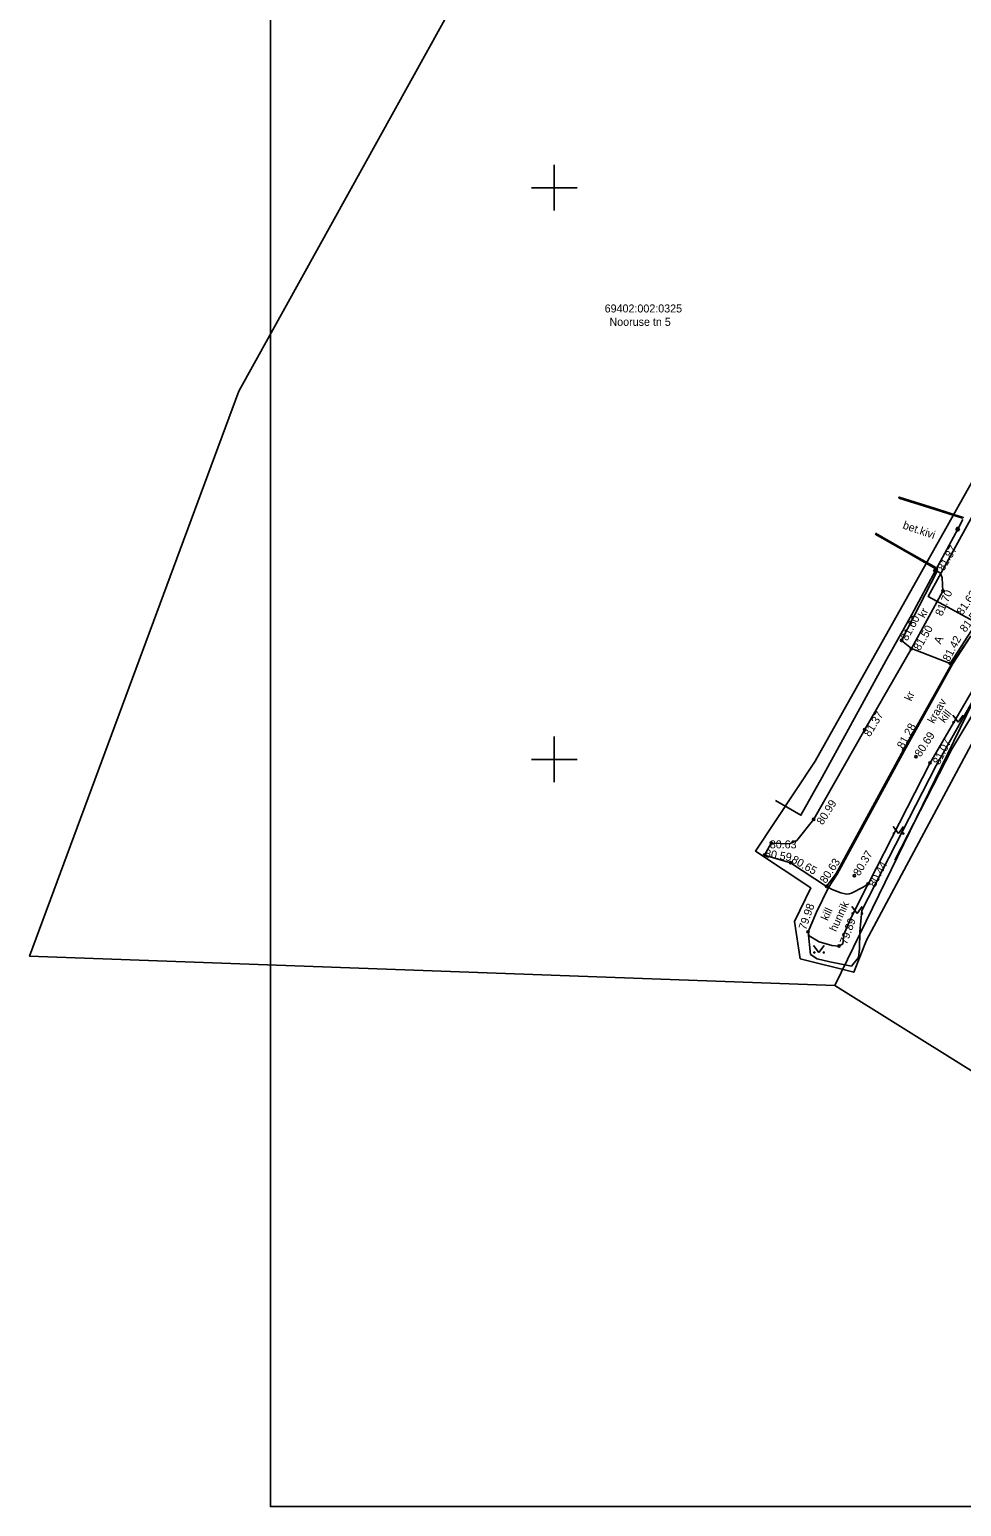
# Model space of a CAD drawing. Extents: x 632023 to 632360, y 6447035 to 6447662.
# Drawn here: x 632054.1 to 632135.6, y 6447034.7 to 6447163.8 of the extents above; entities that cross this region are included whole.
import ezdxf

# ---------------------------------------------------------------- set-up
doc = ezdxf.new("R2010")
doc.units = 0
for name, color, linetype in [('AED', 7, 'Continuous'), ('HALJASTUS', 7, 'Continuous'), ('KORGUS-EH2000', 7, 'Continuous'), ('MOOTPIIR', 7, 'Continuous'), ('PIIR', 7, 'Continuous'), ('RELJEEF', 7, 'Continuous'), ('TEE', 7, 'Continuous'), ('VEEKOGU', 7, 'Continuous'), ('VORK', 7, 'Continuous'), ('VORMISTUS', 7, 'Continuous')]:
    doc.layers.add(name, color=color, linetype=linetype)

msp = doc.modelspace()

# ---------------------------------------------------------------- linework, layer by layer
at = {"layer": 'AED'}
for p, q in [((632135.23, 6447120.3), (632135.11, 6447120.08)), ((632135.11, 6447120.08), (632135.33, 6447119.96)), ((632135.23, 6447120.3), (632135.45, 6447120.18)), ((632135.45, 6447120.18), (632135.33, 6447119.96)), ((632133.29, 6447116.69), (632133.17, 6447116.47)), ((632133.17, 6447116.47), (632133.39, 6447116.35)), ((632133.29, 6447116.69), (632133.51, 6447116.58)), ((632133.51, 6447116.58), (632133.39, 6447116.35))]:
    msp.add_line(p, q, dxfattribs=at)
msp.add_lwpolyline([(632133.34, 6447116.52), (632131.26, 6447112.66), (632129.01, 6447108.62), (632125.74, 6447102.64), (632123.42, 6447098.46), (632121.57, 6447095.12), (632119.35, 6447096.41)], dxfattribs=at)
at = {"layer": 'HALJASTUS'}
for p, q in [((632134.85, 6447103.86), (632135.32, 6447103.25)), ((632135.32, 6447103.25), (632135.76, 6447103.86)), ((632129.63, 6447094.12), (632130.1, 6447093.52)), ((632130.1, 6447093.52), (632130.54, 6447094.12)), ((632126.03, 6447087.13), (632126.49, 6447086.52)), ((632126.49, 6447086.52), (632126.94, 6447087.13)), ((632122.68, 6447083.72), (632123.14, 6447083.11)), ((632123.14, 6447083.11), (632123.59, 6447083.72))]:
    msp.add_line(p, q, dxfattribs=at)
for points in [[(632122.2, 6447084.92), (632122.4, 6447082.94), (632122.98, 6447082.55), (632124.1, 6447082.31), (632125.98, 6447081.92), (632126.6, 6447082.68), (632126.7, 6447083.42), (632126.73, 6447084.92), (632126.91, 6447086.8), (632133.4, 6447099.46), (632139.01, 6447109.42), (632139.67, 6447109.98), (632140.09, 6447110.09), (632142.22, 6447108.32)], [(632129.79, 6447091.19), (632134.76, 6447100.9), (632140.39, 6447110.27)]]:
    msp.add_lwpolyline(points, dxfattribs=at)
for centre in [(632134.92, 6447103.25), (632129.7, 6447093.52), (632130.52, 6447093.52), (632126.09, 6447086.52), (632126.92, 6447086.52), (632122.74, 6447083.11), (632123.57, 6447083.11)]:
    msp.add_circle(centre, 0.055, dxfattribs=at)
at = {"layer": 'KORGUS-EH2000'}
for centre in [(632133.4, 6447116.64), (632133.99, 6447114.72), (632130.37, 6447110.41), (632131.22, 6447109.67), (632134.62, 6447108.4), (632127.15, 6447102.61), (632130.54, 6447100.84), (632131.63, 6447100.25), (632132.87, 6447099.7), (632122.69, 6447094.77), (632118.97, 6447092.68), (632118.39, 6447091.63), (632120.66, 6447090.96), (632126.25, 6447089.83), (632123.82, 6447088.89), (632127.44, 6447089.12), (632122.2, 6447084.92), (632124.9, 6447083.68)]:
    msp.add_circle(centre, 0.1, dxfattribs=at)
at = {"layer": 'MOOTPIIR'}
msp.add_lwpolyline([(632140.39, 6447108.61), (632127.3, 6447084.2), (632126.19, 6447081.39), (632121.51, 6447082.57), (632121, 6447085.81), (632122.43, 6447088.76), (632117.59, 6447091.98), (632122.82, 6447099.86), (632157.62, 6447161.82)], dxfattribs=at)
at = {"layer": 'PIIR'}
msp.add_lwpolyline([(632245.43, 6447040.56), (632240.28, 6447043.35), (632233.15, 6447048.46), (632220.69, 6447059.16), (632200.39, 6447078.27), (632142.76, 6447111.5), (632139.33, 6447110.64), (632132.69, 6447114.25), (632161.06, 6447165.85), (632167.24, 6447172.52), (632172.02, 6447181.01), (632170.71, 6447206.69), (632181.18, 6447207.06), (632177.12, 6447178.4), (632167.15, 6447159.75), (632147.18, 6447126.98), (632145.29, 6447123.53), (632148.79, 6447114.89), (632197.32, 6447087.21), (632239.71, 6447053.82), (632244.12, 6447049.64), (632252.02, 6447044.97), (632254.06, 6447044.35)], dxfattribs=at)
for points in [[(632155.74, 6447168.61), (632161.06, 6447165.85), (632132.69, 6447114.25), (632139.33, 6447110.64), (632124.53, 6447080.23), (632054.12, 6447082.79), (632072.41, 6447132.21), (632102.35, 6447186.26), (632113.34, 6447206.05), (632137.32, 6447192.31), (632144.84, 6447183.58), (632140.82, 6447176.55), (632155.48, 6447168.17)], [(632142.76, 6447111.5), (632200.39, 6447078.27), (632187.01, 6447041.21), (632124.53, 6447080.23), (632139.33, 6447110.64)]]:
    msp.add_lwpolyline(points, close=True, dxfattribs=at)
at = {"layer": 'RELJEEF'}
msp.add_lwpolyline([(632123.98, 6447088.81), (632122.93, 6447086.63), (632122.2, 6447084.92), (632122.3, 6447084.56), (632123.18, 6447084.05), (632124.28, 6447083.72), (632124.9, 6447083.68), (632125.23, 6447083.86), (632125.32, 6447084.7), (632125.9, 6447086.06), (632127.44, 6447089.12)], dxfattribs=at)
at = {"layer": 'TEE'}
msp.add_lwpolyline([(632130.12, 6447122.86), (632133.31, 6447121.85), (632135.71, 6447121.1), (632135.76, 6447121.16), (632133.34, 6447121.95), (632130.17, 6447122.94)], close=True, dxfattribs=at)
for points in [[(632133.4, 6447116.64), (632135.28, 6447120.13), (632135.73, 6447120.98)], [(632128.05, 6447119.71), (632128.07, 6447119.69), (632130.48, 6447118.33), (632133.32, 6447116.69), (632133.37, 6447116.77), (632130.51, 6447118.38), (632128.08, 6447119.8)], [(632131.23, 6447109.7), (632130.37, 6447110.41), (632133.49, 6447116.47)], [(632136.82, 6447111.76), (632134.62, 6447108.4), (632131.23, 6447109.7), (632133.99, 6447114.72), (632133.93, 6447115.88), (632133.79, 6447116.29), (632133.43, 6447116.5), (632133.35, 6447116.55), (632133.4, 6447116.64)], [(632133.32, 6447116.69), (632133.4, 6447116.64)], [(632118.39, 6447091.63), (632120.66, 6447090.96), (632123.82, 6447088.89), (632124.64, 6447090.03), (632130.54, 6447100.84), (632134.75, 6447108.33), (632136.4, 6447110.75)], [(632131.23, 6447109.7), (632127.15, 6447102.61), (632122.69, 6447094.77), (632121.21, 6447092.92), (632120.57, 6447092.61), (632118.97, 6447092.68), (632118.39, 6447091.63)]]:
    msp.add_lwpolyline(points, dxfattribs=at)
at = {"layer": 'VEEKOGU'}
msp.add_lwpolyline([(632123.98, 6447088.81), (632124.75, 6447089.97), (632130.63, 6447100.79), (632134.83, 6447108.34), (632136.4, 6447110.75), (632137.31, 6447111.75), (632139.14, 6447110.73), (632139.05, 6447110.27), (632132.87, 6447099.7), (632127.5, 6447089.21), (632127.44, 6447089.12), (632127, 6447088.84), (632125.99, 6447088.3), (632125.79, 6447088.23), (632125.57, 6447088.21), (632125.07, 6447088.32), (632124.3, 6447088.61), (632123.98, 6447088.81)], dxfattribs=at)
at = {"layer": 'VORK'}
for p, q in [((632100, 6447152), (632100, 6447148)), ((632098, 6447150), (632102, 6447150)), ((632100, 6447102), (632100, 6447098)), ((632098, 6447100), (632102, 6447100))]:
    msp.add_line(p, q, dxfattribs=at)
at = {"layer": 'VORMISTUS'}
msp.add_lwpolyline([(632359.68, 6447325.66), (632359.68, 6447034.66), (632075.18, 6447034.66), (632075.18, 6447325.66)], close=True, dxfattribs=at)

# ---------------------------------------------------------------- texts
at = {"layer": 'KORGUS-EH2000'}
for s, rotation, p in [('81.87', 59.3509, (632134.06, 6447116.42)), ('81.70', 66.6148, (632133.91, 6447112.48)), ('81.63', 55.3048, (632135.69, 6447112.56)), ('81.54', 52.7772, (632135.95, 6447111.06)), ('81.60', 61.4769, (632130.87, 6447110.31)), ('81.50', 59.6474, (632131.96, 6447109.45)), ('81.42', 62.2815, (632134.53, 6447108.5)), ('81.37', 58.7608, (632127.6, 6447101.92)), ('81.28', 60.7945, (632130.52, 6447100.87)), ('80.69', 56.7386, (632132.03, 6447100.16)), ('81.07', 62.9873, (632133.68, 6447099.47)), ('80.99', 57.583, (632123.47, 6447094.21)), ('80.59', 350.8698, (632118.39, 6447091.46)), ('80.65', 330.3616, (632120.68, 6447091.04)), ('80.63', 56.3099, (632123.74, 6447089.1)), ('80.37', 59.6013, (632126.69, 6447089.75)), ('80.44', 62.6607, (632128.06, 6447088.77)), ('79.98', 70.821, (632122, 6447085.04)), ('79.89', 70.2532, (632125.59, 6447083.76))]:
    msp.add_text(s, height=0.7, rotation=rotation, dxfattribs=at).set_placement(p)
msp.add_text('80.63', height=0.7, dxfattribs=at).set_placement((632118.85, 6447092.22))
at = {"layer": 'PIIR'}
for s, p in [('69402:002:0325', (632104.41, 6447139.09)), ('Nooruse tn 5', (632104.83, 6447137.92))]:
    msp.add_text(s, height=0.7, dxfattribs=at).set_placement(p)
at = {"layer": 'RELJEEF'}
for s, p in [('hunnik', (632124.65, 6447084.88)), ('kill', (632123.91, 6447085.84))]:
    msp.add_text(s, height=0.7, rotation=65.4002, dxfattribs=at).set_placement(p)
at = {"layer": 'TEE'}
for s, rotation, p in [('bet.kivi', 341.1209, (632130.42, 6447120.21)), ('kr', 62.2658, (632132.38, 6447112.31)), ('A', 64.9712, (632133.79, 6447110.02)), ('kr', 65.7941, (632131.22, 6447105.05))]:
    msp.add_text(s, height=0.7, rotation=rotation, dxfattribs=at).set_placement(p)
at = {"layer": 'VEEKOGU'}
for s, rotation, p in [('kraav', 60.595, (632133.2, 6447103.08)), ('kill', 51.9039, (632134.12, 6447103.14))]:
    msp.add_text(s, height=0.7, rotation=rotation, dxfattribs=at).set_placement(p)

doc.saveas('drawing.dxf')
